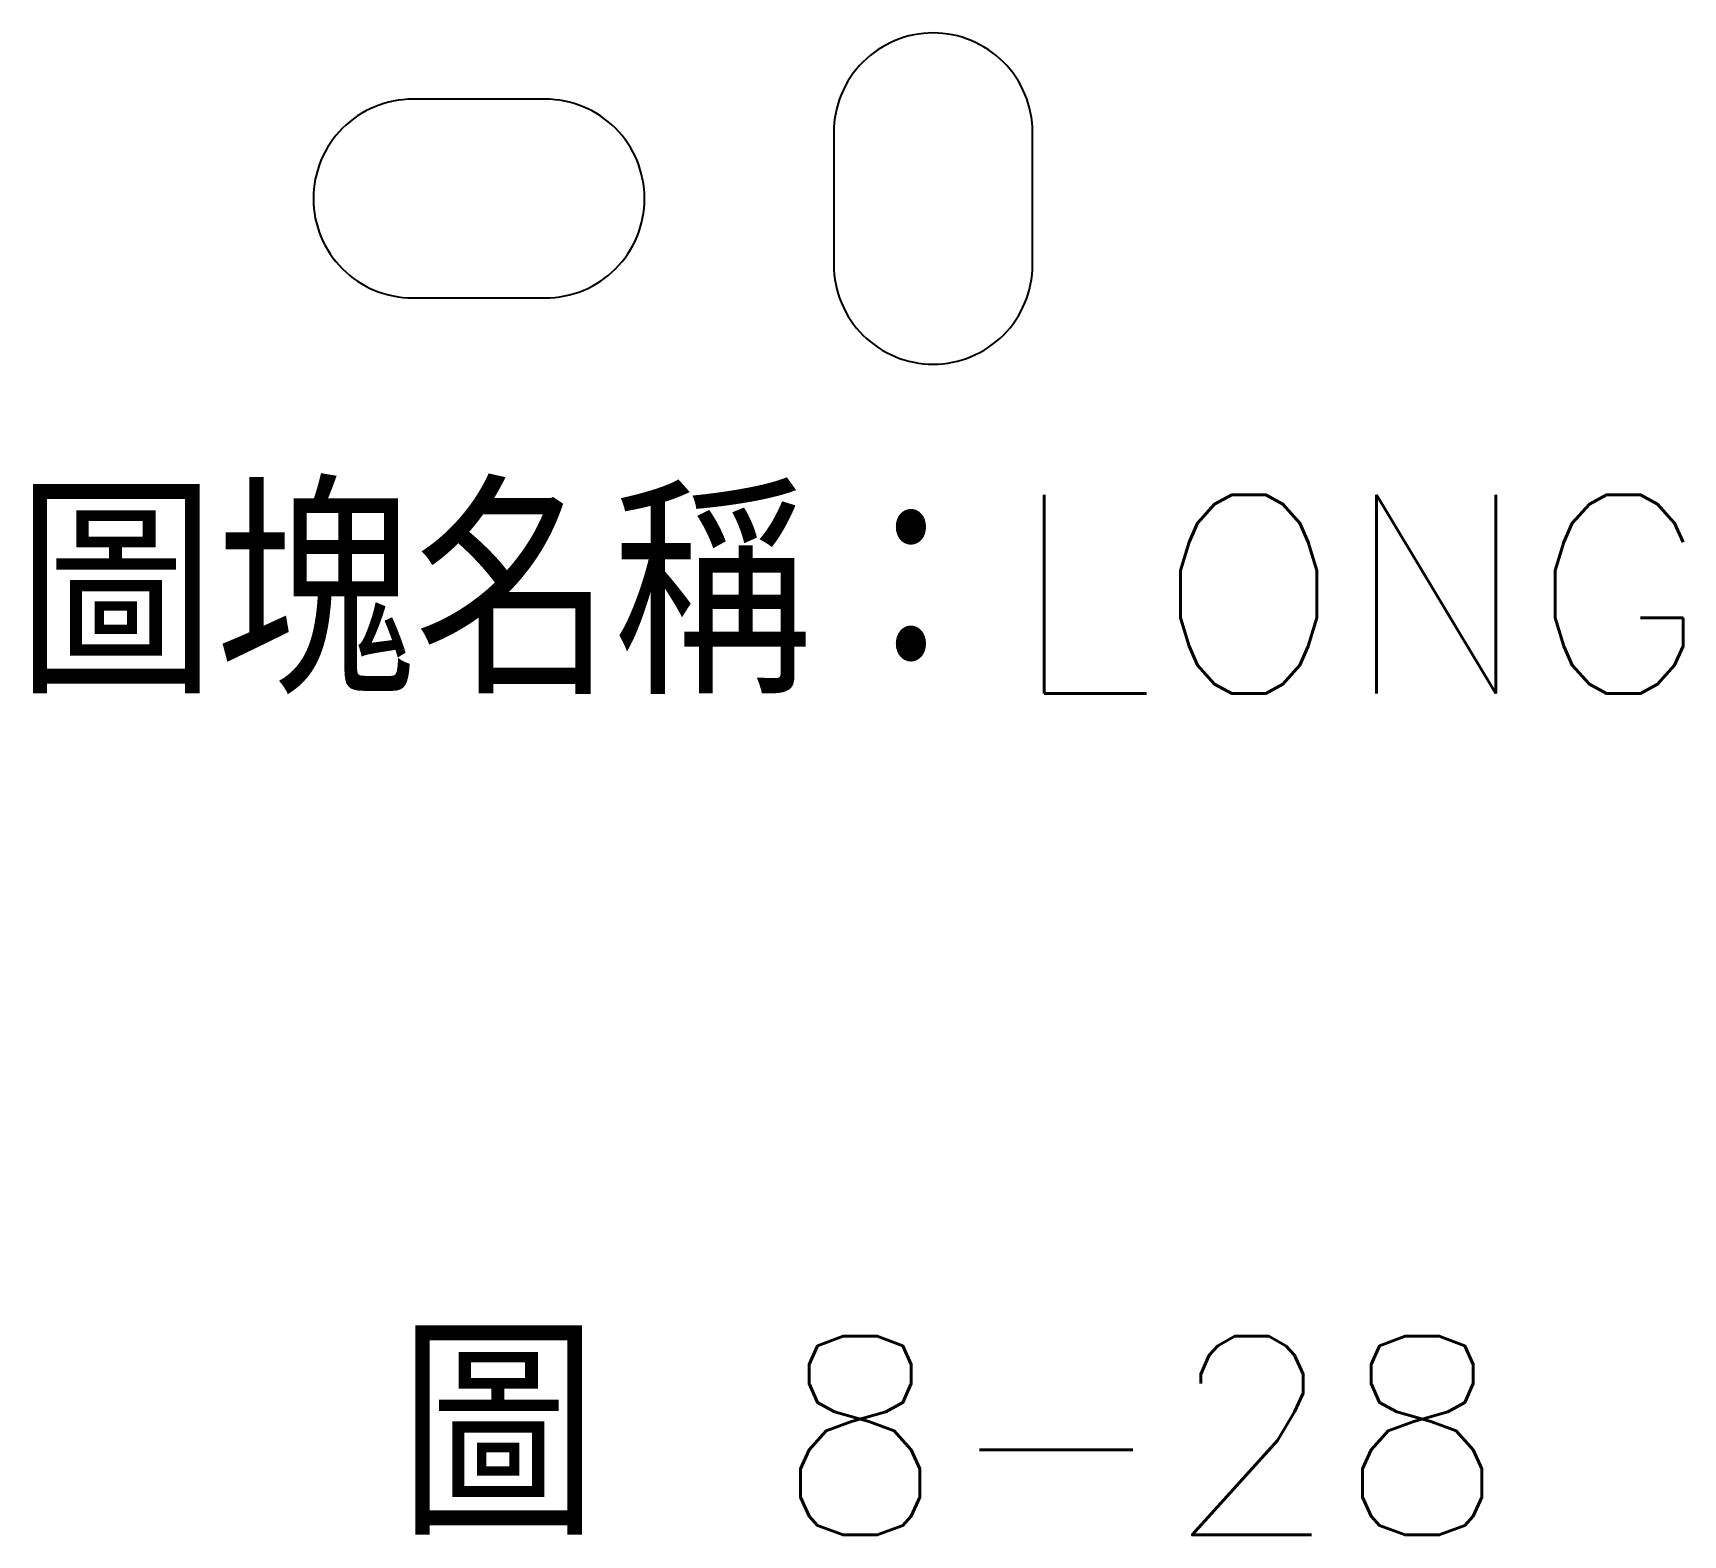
# Model space of a CAD drawing. Extents: x 509.2 to 534.2, y 175.5 to 198.2.
import ezdxf

# ---------------------------------------------------------------- set-up
doc = ezdxf.new("R2010")
doc.units = 0
doc.layers.add('文字', color=6, linetype='CONTINUOUS')
doc.layers.add('輪廓線', color=7, linetype='CONTINUOUS')
doc.styles.add('CNS1', font='txt.shx', dxfattribs={"height": 3, "bigfont": 'chineset.shx'})

msp = doc.modelspace()

# ---------------------------------------------------------------- linework, layer by layer
at = {"layer": '輪廓線'}
for points in [[(524.338, 194.713), (524.338, 196.713, 0.414214), (522.838, 198.213), (522.838, 198.213, 0.414214), (521.338, 196.713), (521.338, 194.713, 0.414214), (522.838, 193.213), (522.838, 193.213, 0.414214)], [(514.981, 194.213), (516.981, 194.213, 0.414214), (518.481, 195.713), (518.481, 195.713, 0.414214), (516.981, 197.213), (514.981, 197.213, 0.414214), (513.481, 195.713), (513.481, 195.713, 0.414214)]]:
    msp.add_lwpolyline(points, format="xyb", close=True, dxfattribs=at)

# ---------------------------------------------------------------- texts
at = {"layer": '文字', "style": 'CNS1'}
msp.add_text('圖塊名稱：LONG', height=3, dxfattribs=at).set_placement((509.002, 188.241))
at = {"layer": '輪廓線', "style": 'CNS1'}
msp.add_text('圖 8-28', height=3, dxfattribs=at).set_placement((514.776, 175.537))

doc.saveas('drawing.dxf')
